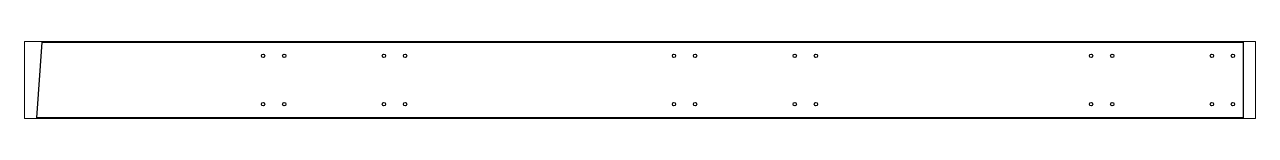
# Paper-space layout 'Layout1' of a CAD drawing. Header units: millimetres. Extents: x 0 to 257, y 89 to 106.
# The model-space entities are those that its viewports show. They can reach past a viewport. Long polylines and large blocks are cut down to what shows.
import ezdxf

# ---------------------------------------------------------------- set-up
doc = ezdxf.new("R2010")
doc.units = ezdxf.units.MM
doc.header["$LTSCALE"] = 25
doc.layers.add('3_Pezzi', color=7, linetype='Continuous')
doc.layers.add('5_Bulloni', color=7, linetype='Continuous')

msp = doc.modelspace()

# ---------------------------------------------------------------- linework, layer by layer
at = {"layer": '3_Pezzi', "color": 3, "linetype": 'Continuous'}
for p, q in [((1735.8, -250), (1771.1, 250)), ((1771.1, 250), (9731.3, 250)), ((9731.3, 250), (9731.3, -250)), ((9731.3, -250), (1735.8, -250))]:
    msp.add_line(p, q, dxfattribs=at)
at = {"layer": '5_Bulloni', "color": 5, "linetype": 'Continuous'}
for centre in [(3236.1, 160.1), (3376, 160.1), (4036.7, 160.1), (4176.7, 160.1), (5958.8, 160.1), (6098.8, 160.1), (6759.1, 160.1), (6899.1, 160.1), (8722.6, 160.1), (8862.6, 160.1), (9522.7, 160.1), (9662.7, 160.1), (3236.1, -160.1), (3376, -160.1), (4036.7, -160.1), (4176.7, -160.1), (5958.8, -160.1), (6098.8, -160.1), (6759.1, -160.1), (6899.1, -160.1), (8722.6, -160.1), (8862.6, -160.1), (9522.7, -160.1), (9662.7, -160.1)]:
    msp.add_circle(centre, 11, dxfattribs=at)

psp = doc.layouts.get("Layout1")

# ---------------------------------------------------------------- viewports
at = {"layer": '0'}
psp.add_viewport(center=(128.5, 97.5), size=(257, 16.07168), view_center_point=(5733.55, 0), view_height=510, dxfattribs=at)

doc.saveas('drawing.dxf')
